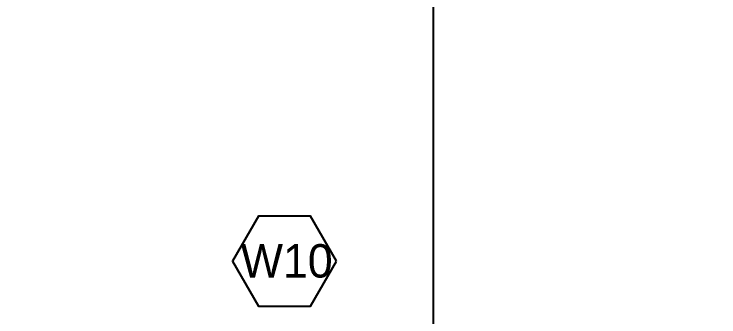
# Model space of a CAD drawing. Header units: millimetres. Extents: x 173236 to 801264, y -94969 to 615039.
# Drawn here: x 641287 to 645472, y 172336 to 174135 of the extents above; entities that cross this region are included whole.
import ezdxf
from ezdxf.enums import TextEntityAlignment as Align

# ---------------------------------------------------------------- set-up
doc = ezdxf.new("R2010")
doc.units = ezdxf.units.MM
doc.header["$MEASUREMENT"] = 0
doc.header["$PDMODE"] = 2
doc.layers.add('00-Def-points', color=7, linetype='Continuous', plot=False)
for name, color, linetype in [('VOX-A-ANNO-DIMS', 160, 'Continuous'), ('VOX-A-ANNO-GRID-LINE', 254, 'Continuous'), ('VOX-A-ANNO-WNTAG', 183, 'Continuous')]:
    doc.layers.add(name, color=color, linetype=linetype)
doc.styles.add('1.5 mm Rotis Annotative', font='', dxfattribs={"height": 1.5})
doc.styles.add('2 mm Rotis Annotative', font='', dxfattribs={"height": 2})
doc.styles.get('1.5 mm Rotis Annotative').set_extended_font_data('Rotis Sans Serif')
doc.styles.get('2 mm Rotis Annotative').set_extended_font_data('Rotis Sans Serif')
doc.dimstyles.new('1.5 mm Rotis Annotative', dxfattribs={"dimtxt": 1.5, "dimasz": 1, "dimexe": 1.5, "dimexo": 0, "dimgap": 1, "dimtad": 1, "dimdec": 0, "dimrnd": 5, "dimzin": 0, "dimdsep": 46, "dimtxsty": '1.5 mm Rotis Annotative', "dimblk": 'ARCHTICK', "dimcen": 0.09, "dimdle": 1, "dimadec": 0, "dimazin": 0, "dimtfac": 1, "dimtdec": 0, "dimtofl": 0, "dimtmove": 1, "dimatfit": 3, "dimfxl": 2, "dimfxlon": 1, "dimtolj": 1, "dimtzin": 0, "dimarcsym": 0})

# ---------------------------------------------------------------- blocks, each defined once
blk = doc.blocks.new('dd')
at = {"layer": 'VOX-A-ANNO-GRID-LINE', "transparency": 33554610}
blk.add_line((711725.6, 167520.5), (711725.6, 143590.4), dxfattribs=at)
blk = doc.blocks.new('VOX-A-WINDOW-TAG')
at = {"layer": 'VOX-A-ANNO-WNTAG'}
blk.add_lwpolyline([(3.114, -0.014), (1.571, 2.658), (-1.515, 2.658), (-3.059, -0.014), (-1.515, -2.687), (1.571, -2.687)], close=True, dxfattribs=at)
at = {"style": '2 mm Rotis Annotative', "flags": 1}
blk.add_attdef('WINDOWDIMENSION', text='', height=1.984, dxfattribs=at).set_placement((0.451, -3.053), align=Align.MIDDLE_CENTER)
at = {"layer": 'VOX-A-ANNO-WNTAG', "style": '2 mm Rotis Annotative'}
blk.add_attdef('W1', text='', height=1.984, dxfattribs=at).set_placement((0.163, 0.003), align=Align.MIDDLE)
blk = doc.blocks.new('DOOR & WINDOW')
at = {"xscale": 100, "yscale": 100, "zscale": 100}
blk.add_blockref('VOX-A-WINDOW-TAG', (757704.1, 153022.3), dxfattribs=at).add_auto_attribs({'W1': 'W10'})
blk = doc.blocks.new('_ArchTick')
at = {"color": 0, "linetype": 'ByBlock', "const_width": 0.15}
blk.add_lwpolyline([(-0.5, -0.5), (0.5, 0.5)], dxfattribs=at)
blk = doc.blocks.new('*D499')
at = {"layer": 'Defpoints', "color": 0, "transparency": 16777216}
for p in [(641676.7, 174989.1), (640459.2, 171886.3), (641676.7, 171886.3)]:
    blk.add_point(p, dxfattribs=at)
at = {"layer": 'VOX-A-ANNO-DIMS', "color": 0, "lineweight": -2, "transparency": 16777216}
for p, q in [((640459.2, 174789.1), (640459.2, 175139.1)), ((641676.7, 174789.1), (641676.7, 175139.1)), ((640359.2, 174989.1), (641776.7, 174989.1))]:
    blk.add_line(p, q, dxfattribs=at)
at = {"layer": 'VOX-A-ANNO-DIMS', "color": 0, "lineweight": -2, "transparency": 16777216, "xscale": 100, "yscale": 100, "zscale": 100}
for p, rotation in [((640459.2, 174989.1), 180.00000000007), ((641676.7, 174989.1), 7.002309186710079e-11)]:
    blk.add_blockref('_ArchTick', p, dxfattribs=dict(at, rotation=rotation))
at = {"layer": 'VOX-A-ANNO-DIMS', "color": 0, "transparency": 16777216, "insert": (641068, 175165.3), "char_height": 150, "attachment_point": 5, "style": '1.5 mm Rotis Annotative'}
blk.add_mtext('\\A1;1215', dxfattribs=at)
blk = doc.blocks.new('*D500')
at = {"layer": 'Defpoints', "color": 0, "transparency": 16777216}
for p in [(642374.8, 174989.1), (641676.7, 171886.3), (642374.8, 171886.3)]:
    blk.add_point(p, dxfattribs=at)
at = {"layer": 'VOX-A-ANNO-DIMS', "color": 0, "lineweight": -2, "transparency": 16777216}
for p, q in [((641676.7, 174789.1), (641676.7, 175139.1)), ((642374.8, 174789.1), (642374.8, 175139.1)), ((641576.7, 174989.1), (642474.8, 174989.1))]:
    blk.add_line(p, q, dxfattribs=at)
at = {"layer": 'VOX-A-ANNO-DIMS', "color": 0, "lineweight": -2, "transparency": 16777216, "xscale": 100, "yscale": 100, "zscale": 100}
for p, rotation in [((641676.7, 174989.1), 180.00000000007), ((642374.8, 174989.1), 7.002309186710079e-11)]:
    blk.add_blockref('_ArchTick', p, dxfattribs=dict(at, rotation=rotation))
at = {"layer": 'VOX-A-ANNO-DIMS', "color": 0, "transparency": 16777216, "insert": (642025.8, 175165.3), "char_height": 150, "attachment_point": 5, "style": '1.5 mm Rotis Annotative'}
blk.add_mtext('\\A1;700', dxfattribs=at)
blk = doc.blocks.new('*D501')
at = {"layer": 'Defpoints', "color": 0, "transparency": 16777216}
for p in [(643449.8, 174989.1), (642374.8, 171886.3), (643449.8, 171886.4)]:
    blk.add_point(p, dxfattribs=at)
at = {"layer": 'VOX-A-ANNO-DIMS', "color": 0, "lineweight": -2, "transparency": 16777216}
for p, q in [((642374.8, 174789.1), (642374.8, 175139.1)), ((643449.8, 174789.1), (643449.8, 175139.1)), ((642274.8, 174989.1), (643549.8, 174989.1))]:
    blk.add_line(p, q, dxfattribs=at)
at = {"layer": 'VOX-A-ANNO-DIMS', "color": 0, "lineweight": -2, "transparency": 16777216, "xscale": 100, "yscale": 100, "zscale": 100}
for p, rotation in [((642374.8, 174989.1), 180.00000000007), ((643449.8, 174989.1), 7.002309186710079e-11)]:
    blk.add_blockref('_ArchTick', p, dxfattribs=dict(at, rotation=rotation))
at = {"layer": 'VOX-A-ANNO-DIMS', "color": 0, "transparency": 16777216, "insert": (642912.3, 175165.3), "char_height": 150, "attachment_point": 5, "style": '1.5 mm Rotis Annotative'}
blk.add_mtext('\\A1;1075', dxfattribs=at)
blk = doc.blocks.new('*D502')
at = {"layer": 'Defpoints', "color": 0, "transparency": 16777216}
for p in [(644099.8, 174989.1), (643449.8, 171886.4), (644099.8, 171886.3)]:
    blk.add_point(p, dxfattribs=at)
at = {"layer": 'VOX-A-ANNO-DIMS', "color": 0, "lineweight": -2, "transparency": 16777216}
for p, q in [((643449.8, 174789.1), (643449.8, 175139.1)), ((644099.8, 174789.1), (644099.8, 175139.1)), ((643349.8, 174989.1), (644199.8, 174989.1))]:
    blk.add_line(p, q, dxfattribs=at)
at = {"layer": 'VOX-A-ANNO-DIMS', "color": 0, "lineweight": -2, "transparency": 16777216, "xscale": 100, "yscale": 100, "zscale": 100}
for p, rotation in [((643449.8, 174989.1), 180.00000000007), ((644099.8, 174989.1), 7.002309186710079e-11)]:
    blk.add_blockref('_ArchTick', p, dxfattribs=dict(at, rotation=rotation))
at = {"layer": 'VOX-A-ANNO-DIMS', "color": 0, "transparency": 16777216, "insert": (643774.8, 175165.3), "char_height": 150, "attachment_point": 5, "style": '1.5 mm Rotis Annotative'}
blk.add_mtext('\\A1;650', dxfattribs=at)
blk = doc.blocks.new('*D503')
at = {"layer": 'Defpoints', "color": 0, "transparency": 16777216}
for p in [(646011.1, 174989.1), (644099.8, 171886.3), (646011.1, 171179.2)]:
    blk.add_point(p, dxfattribs=at)
at = {"layer": 'VOX-A-ANNO-DIMS', "color": 0, "lineweight": -2, "transparency": 16777216}
for p, q in [((644099.8, 174789.1), (644099.8, 175139.1)), ((646011.1, 174789.1), (646011.1, 175139.1)), ((643999.8, 174989.1), (646111.1, 174989.1))]:
    blk.add_line(p, q, dxfattribs=at)
at = {"layer": 'VOX-A-ANNO-DIMS', "color": 0, "lineweight": -2, "transparency": 16777216, "xscale": 100, "yscale": 100, "zscale": 100}
for p, rotation in [((644099.8, 174989.1), 180.00000000007), ((646011.1, 174989.1), 7.002309186710079e-11)]:
    blk.add_blockref('_ArchTick', p, dxfattribs=dict(at, rotation=rotation))
at = {"layer": 'VOX-A-ANNO-DIMS', "color": 0, "transparency": 16777216, "insert": (645055.5, 175165.3), "char_height": 150, "attachment_point": 5, "style": '1.5 mm Rotis Annotative'}
blk.add_mtext('\\A1;1910', dxfattribs=at)
blk = doc.blocks.new('*D470')
at = {"layer": 'Defpoints', "color": 0, "transparency": 16777216}
for p in [(644099.8, 172336.3), (654799.6, 172336.3), (653158.5, 168702.2)]:
    blk.add_point(p, dxfattribs=at)
at = {"layer": 'VOX-A-ANNO-DIMS', "color": 0, "lineweight": -2, "transparency": 16777216}
for p, q in [((654799.6, 168602.2), (654799.6, 172436.3)), ((654599.6, 172336.3), (654949.6, 172336.3)), ((654599.6, 168702.2), (654949.6, 168702.2))]:
    blk.add_line(p, q, dxfattribs=at)
at = {"layer": 'VOX-A-ANNO-DIMS', "color": 0, "lineweight": -2, "transparency": 16777216, "xscale": 100, "yscale": 100, "zscale": 100}
for p, rotation in [((654799.6, 172336.3), 90), ((654799.6, 168702.2), 270)]:
    blk.add_blockref('_ArchTick', p, dxfattribs=dict(at, rotation=rotation))
at = {"layer": 'VOX-A-ANNO-DIMS', "color": 0, "transparency": 16777216, "insert": (654623.4, 170519.3), "char_height": 150, "attachment_point": 5, "rotation": 90, "style": '1.5 mm Rotis Annotative'}
blk.add_mtext('\\A1;3635', dxfattribs=at)
blk = doc.blocks.new('*D471')
at = {"layer": 'Defpoints', "color": 0, "transparency": 16777216}
for p in [(640411.2, 174006.8), (654799.6, 174006.8), (644099.8, 172336.3)]:
    blk.add_point(p, dxfattribs=at)
at = {"layer": 'VOX-A-ANNO-DIMS', "color": 0, "lineweight": -2, "transparency": 16777216}
for p, q in [((654799.6, 172236.3), (654799.6, 174106.8)), ((654599.6, 174006.8), (654949.6, 174006.8)), ((654599.6, 172336.3), (654949.6, 172336.3))]:
    blk.add_line(p, q, dxfattribs=at)
at = {"layer": 'VOX-A-ANNO-DIMS', "color": 0, "lineweight": -2, "transparency": 16777216, "xscale": 100, "yscale": 100, "zscale": 100}
for p, rotation in [((654799.6, 174006.8), 90), ((654799.6, 172336.3), 270)]:
    blk.add_blockref('_ArchTick', p, dxfattribs=dict(at, rotation=rotation))
at = {"layer": 'VOX-A-ANNO-DIMS', "color": 0, "transparency": 16777216, "insert": (654623.4, 173171.6), "char_height": 150, "attachment_point": 5, "rotation": 90, "style": '1.5 mm Rotis Annotative'}
blk.add_mtext('\\A1;1670', dxfattribs=at)
blk = doc.blocks.new('DIM')
at = {"layer": 'VOX-A-ANNO-DIMS'}
for base, p1, p2, angle, picture, middle in [((641676.6983, 174989.1145), (640459.2407, 171886.3384), (641676.6983, 171886.3384), 180, '*D499', (641067.9695, 175165.3101)), ((642374.8, 174989.1), (641676.7, 171886.3), (642374.8, 171886.3), 180, '*D500', (642025.8, 175165.3)), ((643449.8, 174989.1), (642374.8, 171886.3), (643449.8, 171886.4), 180, '*D501', (642912.3, 175165.3)), ((644099.8, 174989.1), (643449.8, 171886.4), (644099.8, 171886.3), 180, '*D502', (643774.8, 175165.3)), ((646011.1, 174989.1), (644099.8, 171886.3), (646011.1, 171179.2), 180, '*D503', (645055.5, 175165.3)), ((654799.6074, 174006.7701), (644099.7694, 172336.3418), (640411.1866, 174006.7701), 270, '*D471', (654623.4118, 173171.556)), ((654799.6, 172336.3), (653158.5, 168702.2), (644099.8, 172336.3), 270, '*D470', (654623.4, 170519.3))]:
    dim = blk.add_linear_dim(base=base, p1=p1, p2=p2, angle=angle, dimstyle='1.5 mm Rotis Annotative', dxfattribs=at)
    dim.commit()
    dim.dimension.update_dxf_attribs({"geometry": picture, "text_midpoint": middle})

msp = doc.modelspace()

# ---------------------------------------------------------------- block references
msp.add_blockref('DIM', (0, 0))
at = {"layer": '00-Def-points'}
msp.add_blockref('DOOR & WINDOW', (-114814.7, 19646.7), dxfattribs=at)
at = {"layer": 'VOX-A-ANNO-GRID-LINE'}
msp.add_blockref('dd', (-67950.9, 11790), dxfattribs=at)

doc.saveas('drawing.dxf')
